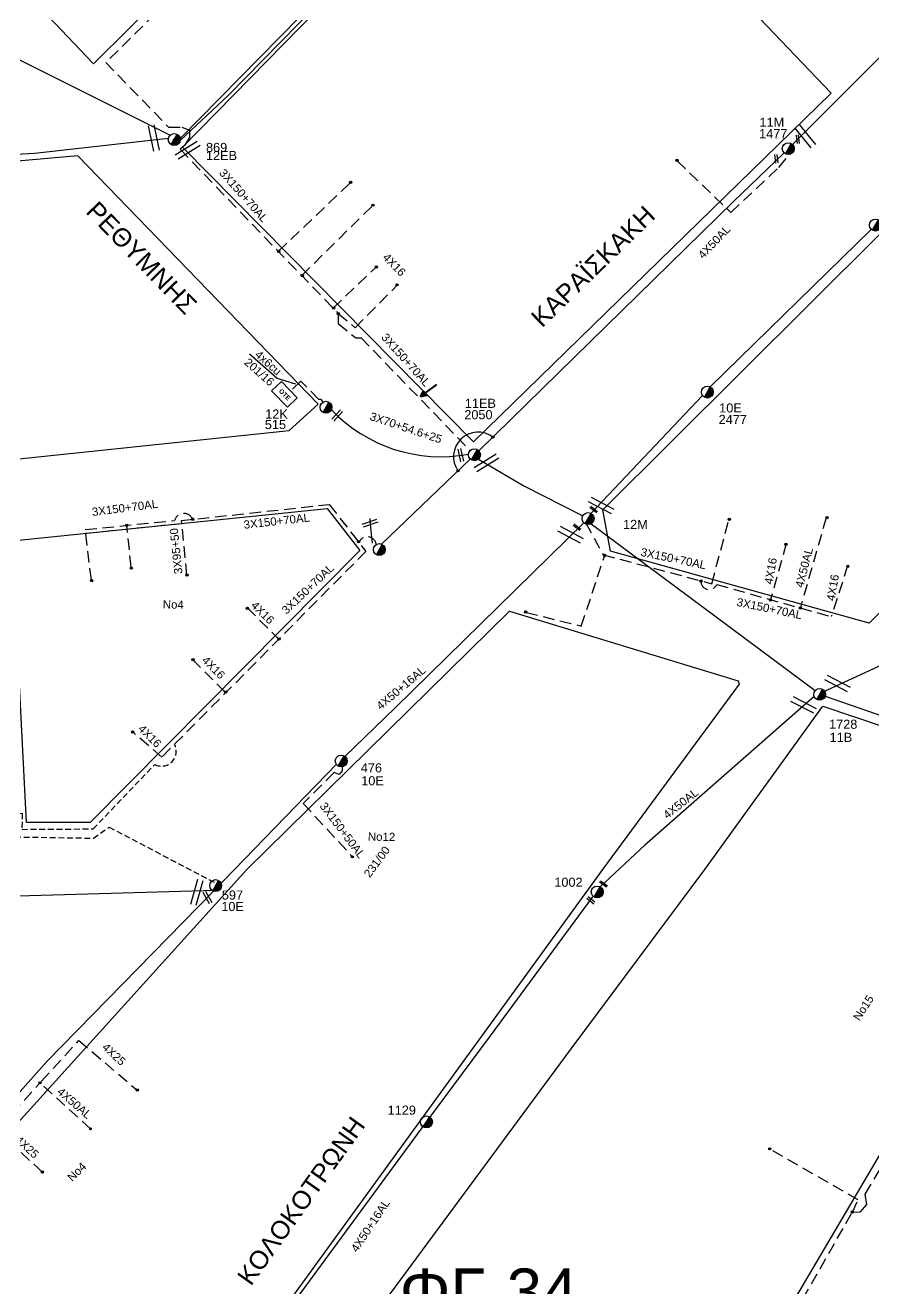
# Model space of a CAD drawing. Header units: millimetres. Extents: x 751 to 1825, y 358 to 872.
# Drawn here: x 1115.8 to 1209, y 438 to 576.8 of the extents above; entities that cross this region are included whole.
import ezdxf

# ---------------------------------------------------------------- set-up
doc = ezdxf.new("R2010")
doc.units = ezdxf.units.MM
doc.linetypes.add('DASHED', pattern=[19.05, 12.7, -6.35])
for name, color, linetype in [('Pillar OTE', 7, 'Continuous'), ('Άγνωστα', 7, 'Continuous'), ('Γυμνά εναέρια ΧΤ (3Φ)   4x50AL', 7, 'Continuous'), ('Γυμνά εναέρια ΧΤ και ΦΟΠ (3Φ)   4x50+16AL', 7, 'Continuous'), ('Εναέρια παροχή ΧΤ 4x16', 7, 'SYN_LINE'), ('Επίτονοι', 7, 'Continuous'), ('Επιγραφές - Σχήματα', 7, 'Continuous'), ('Καλώδια ΧΤ   3x150+50AL', 7, 'DASHED'), ('Καλώδια ΧΤ   3x150+50AL XLPE', 7, 'DASHED'), ('Καλώδια ΧΤ   3x95+50CU', 7, 'DASHED'), ('Μηχανική τομή', 7, 'Continuous'), ('Στύλος ΦΜ', 7, 'Continuous'), ('Στύλος ΦΜ @ 1', 7, 'Continuous'), ('Συνδέσεις', 7, 'Continuous'), ('Συνεστραμμένα ΧΤ   3x70+54.6+25 AL', 7, 'SYN_LINE'), ('Τομή', 7, 'Continuous'), ('Υπόβαθρο ΔΕΗ', 7, 'Continuous'), ('Υπόγεια καλώδια Δικτύου ΧΤ και Παρ. ΧΤ - 3X150+70 AL', 7, 'DASHED'), ('Υπόγεια καλώδια Παροχών ΧΤ   4x25', 7, 'DASHED'), ('Υπόγεια καλώδια Παροχών ΧΤ   4x50AL', 7, 'DASHED'), ('Υπόγεια καλώδια Παροχών ΧΤ   4x6', 7, 'DASHED')]:
    doc.layers.add(name, color=color, linetype=linetype)
doc.styles.get("Standard").update_dxf_attribs({"font": 'arial.ttf'})
doc.linetypes.add('SYN_LINE', pattern='A,0.5,-0.0001,["/\\/\\/\\/",Standard,S=0.1,R=0,X=0,Y=-0.05],-0.25', length=0.7501)
doc.dimstyles.new('ISO-25', dxfattribs={"dimtxt": 2.5, "dimasz": 2.5, "dimexe": 1.25, "dimexo": 0.625, "dimtad": 1, "dimtxsty": 'Standard', "dimcen": 2.5, "dimadec": 0, "dimazin": 0, "dimtfac": 1, "dimtmove": 0, "dimatfit": 3, "dimfxl": 1, "dimarcsym": 0})

# ---------------------------------------------------------------- blocks, each defined once
blk = doc.blocks.new('ΥΠΑΡΧΩΝ ΤΣΙΜΕΝΤΕΝΙΟΣ ΣΤΥΛΟΣ')
at = {"layer": 'Στύλος ΦΜ'}
blk.add_hatch(color=256, dxfattribs=at).paths.add_polyline_path([(-1.29, -2.28, 0.574793), (2.62, 0, 0.268822), (1.3, 2.27)])
blk.add_line((-1.29, -2.28), (1.3, 2.27), dxfattribs=at)
blk.add_circle((0, 0), 2.62, dxfattribs=at)
at = {"layer": 'Στύλος ΦΜ', "flags": 4}
for tag, p in [('ΑΡΙΘΜΟΣ', (-4.68, 8.05)), ('ΤΥΠΟΣ', (-4.91, 3.03))]:
    blk.add_attdef(tag, p, '', height=4, dxfattribs=at)
blk = doc.blocks.new('_ΣΥΝΔΕΣΗ')
at = {"layer": 'Συνδέσεις', "linetype": 'SYN_LINE', "ltscale": 40}
blk.add_hatch(color=256, dxfattribs=at).paths.add_polyline_path([(0.5, -0.01, 1), (-0.5, -0.01, 1)])
at = {"layer": 'Συνδέσεις'}
blk.add_circle((0, -0.01), 0.5, dxfattribs=at)
blk = doc.blocks.new('ΜΗΧΑΝΙΚΗ ΤΟΜΗ')
at = {"layer": 'Μηχανική τομή', "ltscale": 40}
for p, q in [((-1.89, 0.78), (1.89, 0.78)), ((1.89, 0), (-1.89, 0))]:
    blk.add_line(p, q, dxfattribs=at)
blk = doc.blocks.new('ΤΟΜΗ')
at = {"layer": 'Τομή', "ltscale": 40}
for p, q in [((-5.68, 0), (5.68, 0)), ((5.68, -2.33), (-5.68, -2.33))]:
    blk.add_line(p, q, dxfattribs=at)
blk = doc.blocks.new('ΕΠΙΤΟΝΟΣ')
at = {"layer": 'Επίτονοι', "lineweight": 40, "ltscale": 40}
blk.add_hatch(color=256, dxfattribs=at).paths.add_polyline_path([(-1.13, 6.47), (0, 9.1), (1.13, 6.47)])
for p, q in [((-1.13, 6.47), (0, 9.1)), ((1.13, 6.47), (-1.13, 6.47)), ((-1.13, 6.47), (0, 6.47)), ((0, 9.1), (1.13, 6.47)), ((0, 6.47), (0, 0))]:
    blk.add_line(p, q, dxfattribs=at)
blk = doc.blocks.new('τομή_')
at = {"layer": 'Επιγραφές - Σχήματα'}
for p, q in [((-1.29, -0.22), (0.13, 0.75)), ((-1.08, -0.46), (0.34, 0.51)), ((-0.66, 0.62), (-0.29, -0.37))]:
    blk.add_line(p, q, dxfattribs=at)
blk = doc.blocks.new('PILLAR ΟΤΕ')
at = {"layer": 'Pillar OTE', "ltscale": 40}
blk.add_lwpolyline([(-3.31, 2.02), (3.39, 2.02), (3.39, -1.99), (-3.31, -1.99)], close=True, dxfattribs=at)
at = {"layer": 'Pillar OTE', "insert": (-1.81, 0.71), "char_height": 1.3575, "width": 109.961, "attachment_point": 1}
blk.add_mtext('{\\fArial|b1|i0|c161|p34;OTE}', dxfattribs=at)

msp = doc.modelspace()

# ---------------------------------------------------------------- linework, layer by layer
at = {"layer": 'Άγνωστα', "color": 30, "ltscale": 0.1}
msp.add_lwpolyline([(1200.12, 563.68), (1231.11, 594.66)], dxfattribs=at)
at = {"layer": 'Άγνωστα', "ltscale": 0.1}
msp.add_lwpolyline([(1156.95, 588.89), (1132.85, 564.34), (1132.05, 564.2)], dxfattribs=at)
at = {"layer": 'Άγνωστα', "color": 173, "ltscale": 0.1}
for points in [[(1165.63, 529.11), (1170.63, 526.18), (1170.63, 526.18), (1177.1, 522.89)], [(1178, 522.01), (1202.6, 503.67)], [(1203.72, 503.05), (1220.07, 497.4)]]:
    msp.add_lwpolyline(points, dxfattribs=at)
at = {"layer": 'Άγνωστα', "color": 85, "ltscale": 0.1}
msp.add_lwpolyline([(1203.5, 503.53), (1222.49, 512.29)], dxfattribs=at)
at = {"layer": 'Άγνωστα', "color": 6, "linetype": 'DASHED', "ltscale": 0.1}
msp.add_lwpolyline([(1206.7, 446.37), (1207.32, 447.71), (1197.63, 453.33)], dxfattribs=at)
at = {"layer": 'Γυμνά εναέρια ΧΤ (3Φ)   4x50AL', "color": 85, "ltscale": 0.1}
for points in [[(1165.68, 530.02), (1193.66, 557.41), (1199.2, 562.75)], [(1154.99, 519.78), (1164.73, 529.12)], [(1202.49, 503.04), (1183.9, 486.69), (1179.01, 482.1)]]:
    msp.add_lwpolyline(points, dxfattribs=at)
at = {"layer": 'Γυμνά εναέρια ΧΤ (3Φ)   4x50AL', "color": 85, "linetype": 'DASHED', "ltscale": 0.1}
msp.add_lwpolyline([(1187.45, 561.89), (1193.36, 556.2), (1198.61, 561.15), (1199.85, 562.63)], dxfattribs=at)
at = {"layer": 'Γυμνά εναέρια ΧΤ (3Φ)   4x50AL', "color": 5, "ltscale": 0.1}
for points in [[(1191.09, 537.04), (1208.77, 554.35)], [(1177.99, 523.14), (1190.23, 536.1)]]:
    msp.add_lwpolyline(points, dxfattribs=at)
at = {"layer": 'Γυμνά εναέρια ΧΤ και ΦΟΠ (3Φ)   4x50+16AL', "color": 151, "ltscale": 0.1}
for points in [[(1132.86, 564.13), (1138.12, 569.07), (1157.48, 588.81)], [(1110.43, 575.34), (1131.78, 564.71)]]:
    msp.add_lwpolyline(points, dxfattribs=at)
at = {"layer": 'Γυμνά εναέρια ΧΤ και ΦΟΠ (3Φ)   4x50+16AL', "color": 233, "linetype": 'Continuous', "ltscale": 0.1, "true_color": 0xd2798f}
msp.add_lwpolyline([(1131.57, 564.35), (1116.86, 562.67), (1096.17, 561.54)], dxfattribs=at)
at = {"layer": 'Γυμνά εναέρια ΧΤ και ΦΟΠ (3Φ)   4x50+16AL', "color": 1, "ltscale": 0.1}
for points in [[(1177.21, 522.11), (1156.47, 501.79), (1150.96, 496.45)], [(1136.54, 481.63), (1150.03, 495.58)]]:
    msp.add_lwpolyline(points, dxfattribs=at)
at = {"layer": 'Γυμνά εναέρια ΧΤ και ΦΟΠ (3Φ)   4x50+16AL', "color": 62, "ltscale": 0.1}
msp.add_lwpolyline([(1106.05, 480.88), (1136.75, 481.76)], dxfattribs=at)
at = {"layer": 'Γυμνά εναέρια ΧΤ και ΦΟΠ (3Φ)   4x50+16AL', "color": 2, "ltscale": 0.1}
msp.add_lwpolyline([(1103.03, 445.83), (1105.95, 449.17), (1118.22, 462.91), (1136.54, 481.63)], dxfattribs=at)
at = {"layer": 'Γυμνά εναέρια ΧΤ και ΦΟΠ (3Φ)   4x50+16AL', "color": 85, "ltscale": 0.1}
msp.add_lwpolyline([(1143.02, 433.41), (1146.14, 437.53), (1159.86, 456.18), (1166.94, 465.74), (1178.18, 481)], dxfattribs=at)
at = {"layer": 'Εναέρια παροχή ΧΤ 4x16', "color": 85, "linetype": 'DASHED', "ltscale": 0.1}
for points in [[(1143.65, 551.94), (1151.49, 559.42)], [(1146.21, 549.28), (1153.98, 556.94)], [(1149.65, 545.7), (1154.42, 550.24)], [(1150.22, 545.11), (1152.07, 543.55), (1156.78, 548.29)]]:
    msp.add_lwpolyline(points, dxfattribs=at)
at = {"layer": 'Εναέρια παροχή ΧΤ 4x16', "color": 173, "linetype": 'DASHED', "ltscale": 0.1}
for points in [[(1199.42, 519.82), (1197.71, 513.63)], [(1206.18, 517.42), (1204.38, 511.8)]]:
    msp.add_lwpolyline(points, dxfattribs=at)
at = {"layer": 'Εναέρια παροχή ΧΤ 4x16', "color": 40, "linetype": 'DASHED', "ltscale": 0.1}
for points in [[(1140.24, 512.77), (1143.7, 509.33)], [(1134.2, 507.09), (1137.87, 503.45)], [(1130.84, 496.36), (1127.61, 499.18)]]:
    msp.add_lwpolyline(points, dxfattribs=at)
at = {"layer": 'Καλώδια ΧΤ   3x150+50AL', "color": 40, "ltscale": 0.05}
msp.add_lwpolyline([(1045.3, 456.25), (1043.26, 454.25), (1029.97, 466.39, -0.959237), (1032.98, 471.43), (1047.09, 482.82), (1070.91, 482.63), (1070.83, 489.27), (1107.23, 488.33), (1107.17, 490.06), (1115.52, 490.2), (1115.48, 488.43), (1123.32, 488.48), (1130.07, 495.56, 0.74196), (1132.24, 497.76)], format="xyb", dxfattribs=at)
at = {"layer": 'Καλώδια ΧΤ   3x150+50AL', "color": 1, "linetype": 'DASHED', "ltscale": 0.1}
msp.add_lwpolyline([(1150.64, 495.29), (1150.67, 494.87), (1150.31, 494.44), (1149.77, 494.66), (1146.37, 491.27), (1151.8, 485.41)], dxfattribs=at)
at = {"layer": 'Καλώδια ΧΤ   3x150+50AL', "color": 1, "ltscale": 0.05}
msp.add_lwpolyline([(1101.07, 481.38), (1100.37, 481.4), (1100.44, 487.83), (1123.34, 487.46), (1125.06, 488.67), (1136.84, 482.49)], dxfattribs=at)
at = {"layer": 'Καλώδια ΧΤ   3x150+50AL XLPE', "linetype": 'DASHED', "ltscale": 0.1}
msp.add_lwpolyline([(1122.47, 520.96), (1133.05, 522.05)], dxfattribs=at)
at = {"layer": 'Καλώδια ΧΤ   3x150+50AL XLPE', "color": 140, "linetype": 'DASHED', "ltscale": 0.1}
msp.add_lwpolyline([(1117.61, 460.73), (1121.72, 465.24)], dxfattribs=at)
at = {"layer": 'Καλώδια ΧΤ   3x150+50AL XLPE', "color": 151, "linetype": 'DASHED', "ltscale": 0.1}
msp.add_lwpolyline([(1104.11, 445.69), (1105.26, 446.9), (1109.64, 452.02), (1114.43, 457.23), (1117.33, 460.42)], dxfattribs=at)
at = {"layer": 'Καλώδια ΧΤ   3x95+50CU', "color": 40, "linetype": 'DASHED', "ltscale": 0.1}
msp.add_lwpolyline([(1133.61, 516.37), (1133.02, 522.35), (1134.8, 522.55)], dxfattribs=at)
at = {"layer": 'Συνεστραμμένα ΧΤ   3x70+54.6+25 AL', "color": 85, "linetype": 'SYN_LINE', "ltscale": 15}
msp.add_arc((1161.51, 545.98), 16.61, 223.5482, 280.4984, dxfattribs=at)
at = {"layer": 'Υπόβαθρο ΔΕΗ', "ltscale": 0.1}
for points in [[(1095.67, 601.64), (1123.35, 572.54), (1195.7, 644.29), (1209.85, 658), (1181.19, 686.97)], [(1133.12, 563.37), (1165.07, 531.02), (1204.36, 569.32), (1172.09, 603.14)], [(1179.27, 484.03), (1110.25, 388.99), (1063.83, 391.65), (1061.99, 397.51), (1140.2, 484.03), (1169.05, 512.39), (1194.14, 504.76), (1194.25, 504.38)]]:
    msp.add_lwpolyline(points, close=True, dxfattribs=at)
for points in [[(1263.38, 606.7), (1284.01, 585.61), (1208.55, 511.08), (1180.12, 518.98), (1179.3, 523.54), (1262.97, 606.87), (1263.09, 606.99), (1263.38, 606.7)], [(1065.72, 557.49), (1067.96, 524.21), (1144.85, 532.24), (1148.02, 535.15), (1121.61, 562.42), (1065.72, 557.49)], [(1143.51, 537.95), (1140.48, 540.65)], [(1114.39, 520.13), (1149, 523.69), (1152.6, 519.06), (1122.99, 489.2), (1115.98, 489.2), (1114.39, 520.13)], [(1153.78, 521.55), (1153.94, 519.89)], [(1150.26, 394.18), (1132.28, 405.44), (1140.87, 417.3), (1150.06, 429.44), (1175.81, 464.3), (1190.48, 484.03), (1203.47, 501.97), (1227.05, 494), (1232.62, 492.01), (1228.02, 484.03), (1222.84, 475.02), (1214.35, 460.62), (1187.18, 414.42), (1167.19, 380.54), (1162.93, 373.59), (1154.5, 377.02), (1132.05, 386.6), (1122.28, 386.85), (1120.83, 389.97), (1128.92, 400.87), (1146.82, 389.17)]]:
    msp.add_lwpolyline(points, dxfattribs=at)
msp.add_arc((1165.58, 529.37), 2.7, 52.6491, 215.0683, dxfattribs=at)
at = {"layer": 'Υπόγεια καλώδια Δικτύου ΧΤ και Παρ. ΧΤ - 3X150+70 AL', "color": 85, "linetype": 'DASHED', "ltscale": 0.1}
msp.add_lwpolyline([(1191.18, 646.57), (1195.37, 642.31), (1168.06, 615.51), (1124.69, 572.68), (1131.59, 565.59), (1133.05, 565.59), (1133.88, 565.24), (1133.88, 564.43), (1133.39, 563.59), (1132.85, 563.15), (1150.22, 545.11), (1150.22, 544.01), (1152.14, 542.43), (1152.73, 542.43), (1164.72, 530.05)], dxfattribs=at)
at = {"layer": 'Υπόγεια καλώδια Δικτύου ΧΤ και Παρ. ΧΤ - 3X150+70 AL', "color": 40, "linetype": 'DASHED', "ltscale": 0.1}
for points in [[(1134.8, 522.55), (1134.8, 522.55), (1149.24, 524.13), (1153.27, 518.97), (1130.84, 496.36)], [(1123.11, 515.85), (1122.43, 521.36), (1122.43, 521.36)], [(1127.48, 517.24), (1127, 521.83)]]:
    msp.add_lwpolyline(points, dxfattribs=at)
msp.add_lwpolyline([(1122.43, 521.36), (1132.25, 522.37), (1132.25, 522.37), (1132.25, 522.37), (1132.25, 522.37), (1132.25, 522.37, -0.71572), (1134.24, 522.49)], format="xyb", dxfattribs=at)
at = {"layer": 'Υπόγεια καλώδια Δικτύου ΧΤ και Παρ. ΧΤ - 3X150+70 AL', "color": 173, "linetype": 'DASHED', "ltscale": 0.1}
for points in [[(1177.41, 522.11), (1179.33, 518.6), (1191.27, 515.42), (1193.15, 522.53)], [(1170.87, 512.26), (1176.92, 510.76), (1179.54, 518.66)]]:
    msp.add_lwpolyline(points, dxfattribs=at)
msp.add_lwpolyline([(1190.07, 515.72, 0.846518), (1191.8, 515.33), (1191.8, 515.33), (1191.8, 515.33), (1191.8, 515.33), (1204.38, 511.8), (1204.38, 511.8)], format="xyb", dxfattribs=at)
at = {"layer": 'Υπόγεια καλώδια Δικτύου ΧΤ και Παρ. ΧΤ - 3X150+70 AL', "color": 6, "linetype": 'DASHED', "ltscale": 0.1}
msp.add_lwpolyline([(1192.72, 422.76), (1193.5, 422.67), (1193.93, 422.86), (1194.16, 423.53), (1193.76, 424.34), (1201.27, 436.85), (1206.7, 446.37), (1207.58, 446.41), (1208.3, 447.21), (1208.11, 448.36), (1212.89, 456.37), (1216.83, 463.07), (1218.05, 463.37), (1218.78, 464.1), (1218.97, 464.9), (1218.43, 465.9)], dxfattribs=at)
at = {"layer": 'Υπόγεια καλώδια Δικτύου ΧΤ και Παρ. ΧΤ - 3X150+70 AL', "color": 40, "linetype": 'DASHED', "ltscale": 0.1}
msp.add_arc((1153.42, 519.58), 0.991, 8.3467, 148.6245, dxfattribs=at)
at = {"layer": 'Υπόγεια καλώδια Παροχών ΧΤ   4x25', "color": 151, "linetype": 'DASHED', "ltscale": 0.1}
for points in [[(1121.72, 465.24), (1128.15, 459.77)], [(1117.73, 450.77), (1112.72, 455.37)]]:
    msp.add_lwpolyline(points, dxfattribs=at)
at = {"layer": 'Υπόγεια καλώδια Παροχών ΧΤ   4x50AL', "color": 173, "linetype": 'DASHED', "ltscale": 0.1}
msp.add_lwpolyline([(1203.82, 522.66), (1200.99, 512.76)], dxfattribs=at)
at = {"layer": 'Υπόγεια καλώδια Παροχών ΧΤ   4x50AL', "color": 151, "linetype": 'DASHED', "ltscale": 0.1}
msp.add_lwpolyline([(1123.02, 455.52), (1117.47, 460.57)], dxfattribs=at)
at = {"layer": 'Υπόγεια καλώδια Παροχών ΧΤ   4x6', "color": 85, "linetype": 'DASHED', "ltscale": 0.1}
msp.add_lwpolyline([(1148.51, 535.35, 0.537071), (1148.08, 535.65), (1146.12, 537.68), (1145, 536.59)], format="xyb", dxfattribs=at)

# ---------------------------------------------------------------- block references
at = {"layer": 'Pillar OTE', "xscale": 0.375, "yscale": 0.375, "zscale": 0.375, "rotation": 314.3096859949412}
msp.add_blockref('PILLAR ΟΤΕ', (1144.3, 536.23), dxfattribs=at)
at = {"layer": 'Επιγραφές - Σχήματα', "ltscale": 0.1, "xscale": 0.2500000000000238, "yscale": 0.2500000000000238, "zscale": 0.2500000000000238, "rotation": 126.7961243325933}
msp.add_blockref('ΕΠΙΤΟΝΟΣ', (1161.07, 537.31), dxfattribs=at)
at = {"layer": 'Επιγραφές - Σχήματα', "rotation": 344.9458036618668}
msp.add_blockref('τομή_', (1154.16, 521.83), dxfattribs=at)
at = {"layer": 'Μηχανική τομή', "ltscale": 0.1}
for p, xscale, yscale, zscale, rotation in [((1200.62, 564.24), 0.2500000000000209, 0.2500000000000209, 0.2500000000000209, 276.4917736176213), ((1198.25, 562.1), 0.2500000000000209, 0.2500000000000209, 0.2500000000000209, 276.4917736176213), ((1178.23, 523.49), 0.2499999999999303, 0.2499999999999303, 0.2499999999999303, 321.926903792732), ((1176.39, 521.54), 0.2499999999999303, 0.2499999999999303, 0.2499999999999303, 321.926903792732), ((1179.31, 482.35), 0.2500000000000057, 0.2500000000000057, 0.2500000000000057, 323.1532749948807), ((1178.04, 480.71), -0.2500000000001225, 0.2500000000000104, 0.25, 141.5623259967598)]:
    msp.add_blockref('ΜΗΧΑΝΙΚΗ ΤΟΜΗ', p, dxfattribs=dict(at, xscale=xscale, yscale=yscale, zscale=zscale, rotation=rotation))
at = {"layer": 'Στύλος ΦΜ @ 1', "ltscale": 0.1}
ref = msp.add_blockref('ΥΠΑΡΧΩΝ ΤΣΙΜΕΝΤΕΝΙΟΣ ΣΤΥΛΟΣ', (1199.66, 563.22), dxfattribs=dict(at, xscale=0.25, yscale=0.25, zscale=0.25))
ref.add_attrib('ΤΥΠΟΣ', '1477', (1196.45, 564.36), dxfattribs={"layer": 'Στύλος ΦΜ', "height": 1, "flags": 4})
ref.add_attrib('ΑΡΙΘΜΟΣ', '11M', (1196.5, 565.62), dxfattribs={"layer": 'Στύλος ΦΜ', "height": 1, "flags": 4})
ref = msp.add_blockref('ΥΠΑΡΧΩΝ ΤΣΙΜΕΝΤΕΝΙΟΣ ΣΤΥΛΟΣ', (1132.21, 564.22), dxfattribs=dict(at, xscale=0.25, yscale=0.25, zscale=0.25))
ref.add_attrib('ΤΥΠΟΣ', '869', (1135.7, 562.85), dxfattribs={"layer": 'Στύλος ΦΜ', "height": 1, "flags": 4})
ref.add_attrib('ΑΡΙΘΜΟΣ', '12EB', (1135.69, 561.97), dxfattribs={"layer": 'Στύλος ΦΜ', "height": 1, "flags": 4})
ref = msp.add_blockref('ΥΠΑΡΧΩΝ ΤΣΙΜΕΝΤΕΝΙΟΣ ΣΤΥΛΟΣ', (1209.23, 554.82), dxfattribs=dict(at, xscale=0.25, yscale=0.25, zscale=0.25))
ref.add_attrib('ΤΥΠΟΣ', '2478', (1210.36, 551.47), dxfattribs={"layer": 'Στύλος ΦΜ', "height": 1, "flags": 4})
ref.add_attrib('ΑΡΙΘΜΟΣ', '10E', (1210.42, 552.73), dxfattribs={"layer": 'Στύλος ΦΜ', "height": 1, "flags": 4})
ref = msp.add_blockref('ΥΠΑΡΧΩΝ ΤΣΙΜΕΝΤΕΝΙΟΣ ΣΤΥΛΟΣ', (1190.77, 536.47), dxfattribs=dict(at, xscale=0.25, yscale=0.25, zscale=0.25))
ref.add_attrib('ΤΥΠΟΣ', '2477', (1192.01, 532.97), dxfattribs={"layer": 'Στύλος ΦΜ', "height": 1, "flags": 4})
ref.add_attrib('ΑΡΙΘΜΟΣ', '10E', (1192.07, 534.23), dxfattribs={"layer": 'Στύλος ΦΜ', "height": 1, "flags": 4})
ref = msp.add_blockref('ΥΠΑΡΧΩΝ ΤΣΙΜΕΝΤΕΝΙΟΣ ΣΤΥΛΟΣ', (1148.88, 534.81), dxfattribs=dict(at, xscale=0.25, yscale=0.25, zscale=0.25))
ref.add_attrib('ΤΥΠΟΣ', '515', (1142.16, 532.41), dxfattribs={"layer": 'Στύλος ΦΜ', "height": 1, "flags": 4})
ref.add_attrib('ΑΡΙΘΜΟΣ', '12Κ', (1142.2, 533.56), dxfattribs={"layer": 'Στύλος ΦΜ', "height": 1, "flags": 4})
ref = msp.add_blockref('ΥΠΑΡΧΩΝ ΤΣΙΜΕΝΤΕΝΙΟΣ ΣΤΥΛΟΣ', (1165.19, 529.59), dxfattribs=dict(at, xscale=0.25, yscale=0.25, zscale=0.25))
ref.add_attrib('ΤΥΠΟΣ', '2050', (1164.07, 533.49), dxfattribs={"layer": 'Στύλος ΦΜ', "height": 1, "flags": 4})
ref.add_attrib('ΑΡΙΘΜΟΣ', '11EB', (1164.13, 534.74), dxfattribs={"layer": 'Στύλος ΦΜ', "height": 1, "flags": 4})
ref = msp.add_blockref('ΥΠΑΡΧΩΝ ΤΣΙΜΕΝΤΕΝΙΟΣ ΣΤΥΛΟΣ', (1177.67, 522.57), dxfattribs=dict(at, xscale=0.25, yscale=0.25, zscale=0.25))
ref.add_attrib('ΤΥΠΟΣ', '12M', (1181.51, 521.43), dxfattribs={"layer": 'Στύλος ΦΜ', "height": 1, "flags": 4})
at = {"layer": 'Στύλος ΦΜ @ 1', "ltscale": 0.1, "xscale": 0.25, "yscale": 0.25, "zscale": 0.25}
msp.add_blockref('ΥΠΑΡΧΩΝ ΤΣΙΜΕΝΤΕΝΙΟΣ ΣΤΥΛΟΣ', (1154.74, 519.17), dxfattribs=at)
at = {"layer": 'Στύλος ΦΜ @ 1', "ltscale": 0.1}
ref = msp.add_blockref('ΥΠΑΡΧΩΝ ΤΣΙΜΕΝΤΕΝΙΟΣ ΣΤΥΛΟΣ', (1203.11, 503.26), dxfattribs=dict(at, xscale=0.25, yscale=0.25, zscale=0.25))
ref.add_attrib('ΤΥΠΟΣ', '1728', (1204.14, 499.48), dxfattribs={"layer": 'Στύλος ΦΜ', "height": 1, "flags": 4})
ref.add_attrib('ΑΡΙΘΜΟΣ', '11B', (1204.2, 498.04), dxfattribs={"layer": 'Στύλος ΦΜ', "height": 1, "flags": 4})
ref = msp.add_blockref('ΥΠΑΡΧΩΝ ΤΣΙΜΕΝΤΕΝΙΟΣ ΣΤΥΛΟΣ', (1150.55, 495.94), dxfattribs=dict(at, xscale=0.25, yscale=0.25, zscale=0.25))
ref.add_attrib('ΤΥΠΟΣ', '476', (1152.7, 494.69), dxfattribs={"layer": 'Στύλος ΦΜ', "height": 1, "flags": 4})
ref.add_attrib('ΑΡΙΘΜΟΣ', '10E', (1152.75, 493.27), dxfattribs={"layer": 'Στύλος ΦΜ', "height": 1, "flags": 4})
ref = msp.add_blockref('ΥΠΑΡΧΩΝ ΤΣΙΜΕΝΤΕΝΙΟΣ ΣΤΥΛΟΣ', (1178.67, 481.55), dxfattribs=dict(at, xscale=0.25, yscale=0.25, zscale=0.25))
ref.add_attrib('ΑΡΙΘΜΟΣ', '1002', (1173.96, 482.12), dxfattribs={"layer": 'Στύλος ΦΜ', "height": 1, "flags": 4})
ref = msp.add_blockref('ΥΠΑΡΧΩΝ ΤΣΙΜΕΝΤΕΝΙΟΣ ΣΤΥΛΟΣ', (1136.76, 482.25), dxfattribs=dict(at, xscale=0.25, yscale=0.25, zscale=0.25))
ref.add_attrib('ΤΥΠΟΣ', '10E', (1137.38, 479.45), dxfattribs={"layer": 'Στύλος ΦΜ', "height": 1, "flags": 4})
ref.add_attrib('ΑΡΙΘΜΟΣ', '597', (1137.44, 480.71), dxfattribs={"layer": 'Στύλος ΦΜ', "height": 1, "flags": 4})
ref = msp.add_blockref('ΥΠΑΡΧΩΝ ΤΣΙΜΕΝΤΕΝΙΟΣ ΣΤΥΛΟΣ', (1159.91, 456.28), dxfattribs=dict(at, xscale=0.25, yscale=0.25, zscale=0.25))
ref.add_attrib('ΑΡΙΘΜΟΣ', '1129', (1155.65, 457.08), dxfattribs={"layer": 'Στύλος ΦΜ', "height": 1, "flags": 4})
at = {"layer": 'Συνδέσεις', "ltscale": 0.1, "xscale": 0.25, "yscale": 0.25, "zscale": 0.25}
for p in [(1187.43, 561.95), (1151.58, 559.51), (1154.04, 557.01), (1143.67, 551.93), (1154.42, 550.21), (1146.29, 549.27), (1156.67, 548.26), (1149.73, 545.72), (1150.23, 545.08), (1167.22, 531.52), (1163.37, 527.82), (1134.24, 522.49), (1193.18, 522.48), (1203.9, 522.68), (1126.99, 521.83), (1152.46, 520.05), (1199.41, 519.76), (1179.5, 518.55), (1127.5, 517.13), (1133.6, 516.37), (1206.2, 517.32), (1123.14, 515.75), (1190.07, 515.72), (1197.71, 513.63), (1140.25, 512.73), (1170.8, 512.32), (1200.99, 512.76), (1143.73, 509.35), (1134.26, 507.08), (1137.87, 503.52), (1127.64, 499.13), (1151.78, 485.41), (1117.46, 460.58), (1128.15, 459.78), (1123.01, 455.53), (1197.63, 453.33), (1117.73, 450.77), (1206.7, 446.38)]:
    msp.add_blockref('_ΣΥΝΔΕΣΗ', p, dxfattribs=at)
at = {"layer": 'Τομή', "ltscale": 0.1}
for p, xscale, yscale, zscale, rotation in [((1129.68, 564.33), 0.2500000000000391, 0.2500000000000391, 0.2500000000000391, 102.1412424700158), ((1201.74, 564.76), 0.2500000000000223, 0.2500000000000223, 0.2500000000000223, 309.2574318209251), ((1133.53, 563.3), 0.2500000000000391, 0.2500000000000391, 0.2500000000000391, 31.68063388297242), ((1150, 534.01), 0.1250000000000118, 0.1250000000000118, 0.1250000000000118, 47.0053357082123), ((1163.54, 529.5), 0.1250000000000118, 0.1250000000000118, 0.1250000000000118, 102.9526454816124), ((1166.36, 528.95), 0.2500000000000391, 0.2500000000000391, 0.2500000000000391, 31.68063388297242), ((1179.26, 524.26), 0.2499999999999336, 0.2499999999999336, 0.2499999999999336, 332.1218977633653), ((1175.86, 521.06), 0.2499999999999336, 0.2499999999999336, 0.2499999999999336, 332.1218977633653), ((1205.19, 504.72), 0.2499999999999603, 0.2499999999999603, 0.2499999999999603, 332.6691467407037), ((1201.47, 502.36), 0.2499999999999603, 0.2499999999999603, 0.2499999999999603, 332.6691467407037), ((1134.41, 481.58), 0.2500000000000237, 0.2500000000000237, 0.2500000000000237, 74.04230335692108), ((1135.75, 480.88), 0.1250000000000118, 0.1250000000000118, 0.1250000000000118, 119.0423033569211)]:
    msp.add_blockref('ΤΟΜΗ', p, dxfattribs=dict(at, xscale=xscale, yscale=yscale, zscale=zscale, rotation=rotation))

# ---------------------------------------------------------------- texts
at = {"layer": 'Γυμνά εναέρια ΧΤ (3Φ)   4x50AL', "color": 7, "ltscale": 0.1, "char_height": 0.9, "width": 84.1859, "attachment_point": 1}
for insert, rotation in [((1189.65, 551.66), 46.4647), ((1185.81, 490.23), 38.4408)]:
    msp.add_mtext('4X50AL', dxfattribs=dict(at, insert=insert, rotation=rotation))
at = {"layer": 'Γυμνά εναέρια ΧΤ και ΦΟΠ (3Φ)   4x50+16AL', "color": 7, "ltscale": 0.1, "char_height": 0.9, "width": 84.1859, "attachment_point": 1}
for insert, rotation in [((1154.3, 502.18), 40.3059), ((1151.55, 442.39), 56.4916)]:
    msp.add_mtext('4X50+16AL', dxfattribs=dict(at, insert=insert, rotation=rotation))
at = {"layer": 'Εναέρια παροχή ΧΤ 4x16', "color": 7, "linetype": 'DASHED', "ltscale": 0.1, "char_height": 0.9, "width": 84.1859, "attachment_point": 1}
for insert, rotation in [((1155.67, 551.83), 314.5014), ((1197.03, 515.45), 80.1399), ((1203.85, 513.62), 80.1399), ((1141.2, 513.6), 315.2369), ((1135.8, 507.56), 315.2369), ((1128.8, 500.03), 315.2369)]:
    msp.add_mtext('4X16', dxfattribs=dict(at, insert=insert, rotation=rotation))
at = {"layer": 'Επιγραφές - Σχήματα', "ltscale": 0.1, "char_height": 2, "attachment_point": 5}
for s, insert, rotation in [('ΡΕΘΥΜΝΗΣ', (1128.62, 551.22), 314.1956), ('ΚΑΡΑΪΣΚΑΚΗ', (1178.21, 550.29), 44.1698), ('ΚΟΛΟΚΟΤΡΩΝΗ', (1146.16, 447.61), 54.5116)]:
    msp.add_mtext(s, dxfattribs=dict(at, insert=insert, rotation=rotation))
at = {"layer": 'Επιγραφές - Σχήματα', "color": 7, "ltscale": 0.1, "char_height": 0.9, "width": 84.1859, "attachment_point": 1}
for s, insert, rotation in [('No4', (1130.96, 513.6), 359.1291), ('No12', (1153.49, 488.09), 359.1291), ('231/00', (1152.96, 483.59), 53.5404)]:
    msp.add_mtext(s, dxfattribs=dict(at, insert=insert, rotation=rotation))
at = {"layer": 'Επιγραφές - Σχήματα', "ltscale": 0.1, "char_height": 0.9, "attachment_point": 1}
for s, insert, width, rotation in [('No15', (1206.72, 467.81), 2.7351, 56.9071), ('No4', (1120.36, 450.31), 2.2669, 44.7461)]:
    msp.add_mtext(s, dxfattribs=dict(at, insert=insert, width=width, rotation=rotation))
at = {"layer": 'Επιγραφές - Σχήματα', "insert": (1156.98, 440.18), "char_height": 5, "width": 9.9163, "attachment_point": 1}
msp.add_mtext('ΦΓ-34', dxfattribs=at)
at = {"layer": 'Καλώδια ΧΤ   3x150+50AL', "color": 7, "linetype": 'DASHED', "ltscale": 0.1, "insert": (1148.85, 491.52), "char_height": 0.9, "width": 84.1859, "attachment_point": 1, "rotation": 307.0649}
msp.add_mtext('3X150+50AL', dxfattribs=at)
at = {"layer": 'Καλώδια ΧΤ   3x95+50CU', "color": 7, "linetype": 'DASHED', "ltscale": 0.1, "insert": (1132.22, 516.43), "char_height": 0.9, "width": 84.1859, "attachment_point": 1, "rotation": 95.7919}
msp.add_mtext('3X95+50', dxfattribs=at)
at = {"layer": 'Υπόγεια καλώδια Δικτύου ΧΤ και Παρ. ΧΤ - 3X150+70 AL', "color": 7, "linetype": 'DASHED', "ltscale": 0.1, "char_height": 0.9, "width": 84.1859, "attachment_point": 1}
for s, insert, rotation in [('3X150+70AL', (1137.75, 561.1), 311.578), ('3X150+70AL', (1155.56, 543.04), 311.8075), ('3X70+54.6+25', (1153.9, 534.29), 341.5033), ('3X150+70AL', (1123.12, 523.74), 7.2648), ('3X150+70AL', (1139.79, 522.34), 6.417), ('3X150+70AL', (1183.57, 519.37), 348.2443), ('3X150+70AL', (1143.92, 512.65), 43.5322), ('3X150+70AL', (1194.11, 513.88), 348.2443)]:
    msp.add_mtext(s, dxfattribs=dict(at, insert=insert, rotation=rotation))
at = {"layer": 'Υπόγεια καλώδια Παροχών ΧΤ   4x25', "color": 7, "linetype": 'DASHED', "ltscale": 0.1, "char_height": 0.9, "width": 84.1859, "attachment_point": 1, "rotation": 317.3773}
for insert in [(1124.81, 465.05), (1115.27, 454.85)]:
    msp.add_mtext('4X25', dxfattribs=dict(at, insert=insert))
at = {"layer": 'Υπόγεια καλώδια Παροχών ΧΤ   4x50AL', "color": 7, "ltscale": 0.2, "char_height": 0.9, "attachment_point": 1, "rotation": 318.3684}
for s, insert in [('201/16', (1140.42, 540.29)), ('4x6cu', (1141.58, 541.14))]:
    msp.add_mtext_dynamic_manual_height_columns(s, width=1.8, gutter_width=12.5, heights=[0.118], dxfattribs=dict(at, insert=insert))
at = {"layer": 'Υπόγεια καλώδια Παροχών ΧΤ   4x50AL', "color": 7, "linetype": 'DASHED', "ltscale": 0.1, "char_height": 0.9, "width": 84.1859, "attachment_point": 1}
for insert, rotation in [((1200.41, 515.14), 75.632), ((1119.85, 460.15), 319.1685)]:
    msp.add_mtext('4X50AL', dxfattribs=dict(at, insert=insert, rotation=rotation))

# ---------------------------------------------------------------- leaders
at = {"layer": 'Επιγραφές - Σχήματα', "ltscale": 40}
msp.add_leader([(1145.58, 537.34), (1143.51, 537.95)], dimstyle='ISO-25', override={"dimasz": 0.5, "dimtad": 0}, dxfattribs=at)

doc.saveas('drawing.dxf')
